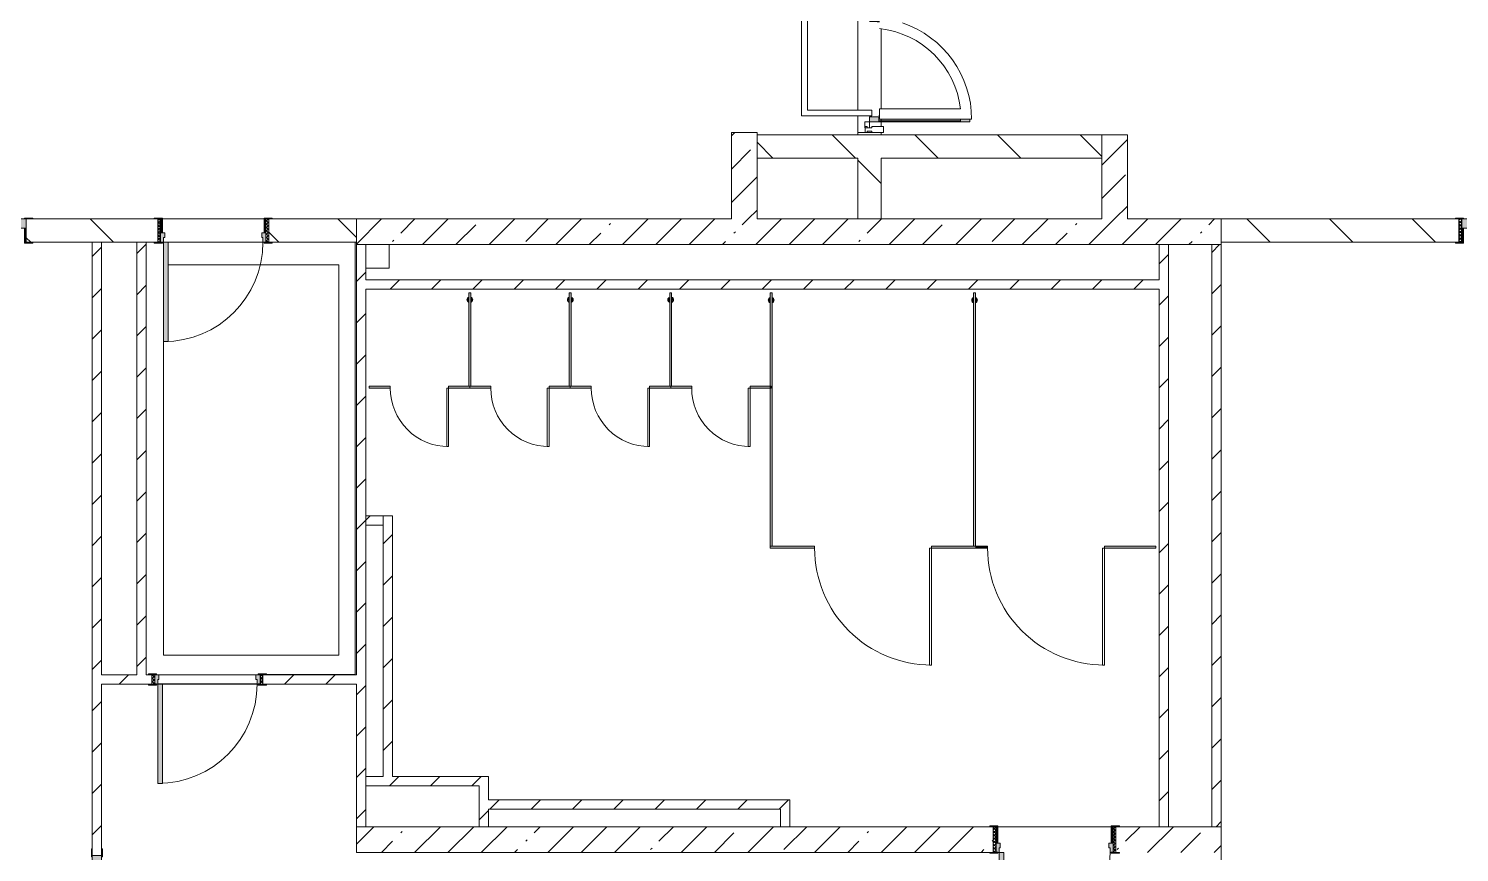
# Model space of a CAD drawing. Header units: millimetres. Extents: x 35143 to 244272, y -8553 to 29000.
# Drawn here: x 208667 to 220911, y 5180 to 12229 of the extents above; entities that cross this region are included whole.
import ezdxf

# ---------------------------------------------------------------- set-up
doc = ezdxf.new("R2010")
doc.units = ezdxf.units.MM
for name, color, linetype, lineweight in [('A-DETL-2', 7, 'Continuous', 5), ('A-DOOR-7', 7, 'Continuous', 5), ('A-GENM-2', 7, 'Continuous', 5), ('A-GLAZ-CWMG-1', 7, 'Continuous', 5), ('A-WALL', 7, 'Continuous', 9), ('I-WALL-5', 7, 'Continuous', 5)]:
    doc.layers.add(name, color=color, linetype=linetype, lineweight=lineweight)
for name, color, linetype, lineweight, true_color in [('A-DETL-GENF-7', 7, 'Continuous', 5, 0xe2e2e2), ('A-DETL-GENF-8', 7, 'Continuous', 5, 0xaaaaaa), ('A-DOOR-3', 7, 'Continuous', 5, 0xaaaaaa), ('A-DOOR-4', 7, 'Continuous', 5, 0xe2e2e2), ('A-DOOR-FRAM-3', 7, 'Continuous', 5, 0xe2e2e2), ('A-DOOR-FRAM-4', 7, 'Continuous', 5, 0xaaaaaa), ('A-FLOR-2', 7, 'Continuous', 5, 0xaaaaaa), ('A-GENM-3', 7, 'Continuous', 5, 0xe2ddcd)]:
    doc.layers.add(name, color=color, linetype=linetype, lineweight=lineweight, true_color=true_color)
pattern_1 = [(45, (117261.88, 0), (-176.7767, 176.7767), [])]
pattern_2 = [(45, (117261.88, 0), (-285.1231, 285.1231), []), (45, (117547, 0), (-285.1231, 285.1231), [504.031, -100.806, 16.764, -84.042])]
pattern_3 = [(135, (117261.9, 0), (-353.5534, -353.5534), [])]

# ---------------------------------------------------------------- blocks, each defined once
blk = doc.blocks.new('110_Дверь_СКБ_1Ст_Внутренняя1 - Д-7а_л__950x2100h_Туалет-V133-2_1_2_птичка')
at = {"layer": 'A-DOOR-3'}
h = blk.add_hatch(dxfattribs=at)
h.set_pattern_fill('FP_128', color=256, style=0, pattern_type=2)
h.set_pattern_definition([(135, (1776.41, 174.685), (-14.14214, -14.14214), []), (225, (1776.41, 174.685), (14.14214, -14.14214), [])])
h.paths.add_polyline_path([(537.5, 110), (512.5, 110), (512.5, -110), (537.5, -110)])
at = {"layer": 'A-DOOR-4'}
h = blk.add_hatch(color=256, dxfattribs=at)
h.paths.add_polyline_path([(487.5, 110), (487.5, 70), (477.5, 70), (477.5, 30), (512.5, 30), (512.5, 110)])
h.paths.add_polyline_path([(-462.5, 110), (-487.5, 110), (-487.5, 30), (-452.5, 30), (-452.5, 70), (-462.5, 70)])
at = {"layer": 'A-DOOR-FRAM-3'}
for points in [[(447.5, 1060), (447.5, 110), (487.5, 110), (487.5, 1060)], [(-542.5, 118), (-542.5, 110), (-472.5, 110), (-472.5, 118)], [(-472.5, 30), (-487.5, 30), (-487.5, -110), (-472.5, -110)], [(567.5, 118), (497.5, 118), (497.5, 110), (567.5, 110)], [(512.5, 30), (497.5, 30), (497.5, -110), (512.5, -110)], [(-542.5, -110), (-542.5, -118), (-472.5, -118), (-472.5, -110)], [(567.5, -110), (497.5, -110), (497.5, -118), (567.5, -118)]]:
    blk.add_hatch(color=256, dxfattribs=at).paths.add_polyline_path(points)
at = {"layer": 'A-DOOR-FRAM-4'}
h = blk.add_hatch(dxfattribs=at)
h.set_pattern_fill('FP_129', color=256, style=0, pattern_type=2)
h.set_pattern_definition([(45, (-346.384, 174.685), (-14.1421, 14.1421), []), (135, (-346.384, 174.685), (-14.1421, -14.1421), [])])
h.paths.add_polyline_path([(-487.5, 110), (-512.5, 110), (-512.5, -110), (-487.5, -110)])
at = {"layer": 'A-DOOR-3'}
for p, q in [((487.5, 1060), (447.5, 1060)), ((447.5, 1060), (447.5, 110)), ((487.5, 110), (487.5, 1060)), ((447.5, 110), (487.5, 110))]:
    blk.add_line(p, q, dxfattribs=at)
blk.add_arc((487.5, 110), 950, 90, 180, dxfattribs=at)
at = {"layer": 'A-DOOR-FRAM-4'}
for p, q in [((-472.5, 118), (-542.5, 118)), ((-542.5, 118), (-542.5, 110)), ((-542.5, 110), (-472.5, 110)), ((-487.5, 110), (-512.5, 110)), ((-512.5, 110), (-512.5, -110)), ((-462.5, 110), (-487.5, 110)), ((-487.5, 110), (-487.5, 30)), ((-487.5, -110), (-487.5, 110)), ((-472.5, 110), (-487.5, 110)), ((-487.5, 110), (-487.5, 109)), ((-487.5, 109), (-472.5, 109)), ((-487.5, 30), (-452.5, 30)), ((-472.5, 30), (-487.5, 30)), ((-487.5, 30), (-487.5, -110)), ((-472.5, 110), (-472.5, 118)), ((-472.5, 109), (-472.5, 110)), ((-472.5, -110), (-472.5, 30)), ((-462.5, 70), (-462.5, 110)), ((-452.5, 70), (-462.5, 70)), ((-452.5, 30), (-452.5, 70)), ((487.5, 70), (477.5, 70)), ((477.5, 70), (477.5, 30)), ((477.5, 30), (512.5, 30)), ((487.5, 110), (487.5, 70)), ((512.5, 110), (487.5, 110)), ((567.5, 118), (497.5, 118)), ((497.5, 118), (497.5, 110)), ((512.5, 110), (497.5, 110)), ((497.5, 110), (497.5, 109)), ((497.5, 110), (567.5, 110)), ((497.5, 109), (512.5, 109)), ((512.5, 30), (497.5, 30)), ((497.5, 30), (497.5, -110)), ((512.5, 30), (512.5, 110)), ((537.5, 110), (512.5, 110)), ((512.5, 110), (512.5, -110)), ((512.5, 109), (512.5, 110)), ((512.5, -110), (512.5, 30)), ((537.5, -110), (537.5, 110)), ((567.5, 110), (567.5, 118)), ((-472.5, -110), (-542.5, -110)), ((-542.5, -110), (-542.5, -118)), ((-542.5, -118), (-472.5, -118)), ((-512.5, -110), (-487.5, -110)), ((-487.5, -110), (-472.5, -110)), ((-472.5, -118), (-472.5, -110)), ((497.5, -110), (512.5, -110)), ((567.5, -110), (497.5, -110)), ((497.5, -110), (497.5, -118)), ((497.5, -118), (567.5, -118)), ((512.5, -110), (537.5, -110)), ((567.5, -118), (567.5, -110))]:
    blk.add_line(p, q, dxfattribs=at)
blk = doc.blocks.new('110_Дверь_СКБ_2Ст - Д-5_п_ Из игровой в коридор-32215844-2_1_2_птичка')
at = {"layer": 'A-DOOR-4'}
for points in [[(-638, 40), (-588, 40), (-588, 940), (-638, 940)], [(612, 440), (612, 40), (662, 40), (662, 440)]]:
    blk.add_hatch(color=256, dxfattribs=at).paths.add_polyline_path(points)
h = blk.add_hatch(color=256, dxfattribs=at)
h.paths.add_polyline_path([(-688, 40), (-688, -40), (-628, -40), (-628, -10), (-638, -10), (-638, 40)])
h.paths.add_polyline_path([(652, -40), (712, -40), (712, 40), (662, 40), (662, -10), (652, -10)])
at = {"layer": 'A-DOOR-FRAM-3'}
for points in [[(-742, 40), (-672, 40), (-672, 48), (-742, 48)], [(698, 40), (768, 40), (768, 48), (698, 48)], [(-742, -48), (-672, -48), (-672, -40), (-742, -40)], [(698, -48), (768, -48), (768, -40), (698, -40)]]:
    blk.add_hatch(color=256, dxfattribs=at).paths.add_polyline_path(points)
at = {"layer": 'A-DOOR-3'}
for p, q in [((-638, 940), (-638, 40)), ((-588, 940), (-638, 940)), ((-588, 40), (-588, 940)), ((662, 440), (612, 440)), ((612, 440), (612, 40)), ((662, 40), (662, 440)), ((-638, 40), (-588, 40)), ((612, 40), (662, 40))]:
    blk.add_line(p, q, dxfattribs=at)
for centre, radius, start, end in [((-638, 40), 900, 0, 90), ((662, 40), 400, 90, 180)]:
    blk.add_arc(centre, radius, start, end, dxfattribs=at)
at = {"layer": 'A-DOOR-FRAM-4'}
for p, q in [((-672, 48), (-742, 48)), ((-742, 48), (-742, 40)), ((-742, 40), (-672, 40)), ((-638, 40), (-688, 40)), ((-688, 40), (-688, -40)), ((-672, 40), (-672, 48)), ((-638, -10), (-638, 40)), ((662, 40), (662, -10)), ((712, 40), (662, 40)), ((768, 48), (698, 48)), ((698, 48), (698, 40)), ((698, 40), (768, 40)), ((712, -40), (712, 40)), ((768, 40), (768, 48)), ((-672, -40), (-742, -40)), ((-742, -40), (-742, -48)), ((-742, -48), (-672, -48)), ((-688, -40), (-628, -40)), ((-672, -39), (-688, -39)), ((-688, -39), (-688, -40)), ((-688, -40), (-672, -40)), ((-672, -40), (-672, -39)), ((-672, -48), (-672, -40)), ((-628, -10), (-638, -10)), ((-628, -40), (-628, -10)), ((662, -10), (652, -10)), ((652, -10), (652, -40)), ((652, -40), (712, -40)), ((712, -39), (698, -39)), ((698, -39), (698, -40)), ((698, -40), (712, -40)), ((768, -40), (698, -40)), ((698, -40), (698, -48)), ((698, -48), (768, -48)), ((712, -40), (712, -39)), ((768, -48), (768, -40))]:
    blk.add_line(p, q, dxfattribs=at)
blk = doc.blocks.new('110_Дверь_СКБ_2Ст - Д-2а_п_ Из коридора на лестницу-32215207-2_1_2_птичка')
at = {"layer": 'A-DOOR-4'}
for points in [[(-588, 100), (-588, 1000), (-638, 1000), (-638, 100)], [(662, 100), (662, 500), (612, 500), (612, 100)], [(712, -100), (712, 20), (698, 20), (698, -100)]]:
    blk.add_hatch(color=256, dxfattribs=at).paths.add_polyline_path(points)
h = blk.add_hatch(color=256, dxfattribs=at)
h.paths.add_polyline_path([(652, 20), (712, 20), (712, 100), (662, 100), (662, 50), (652, 50)])
h.paths.add_polyline_path([(-688, 20), (-628, 20), (-628, 50), (-638, 50), (-638, 100), (-688, 100)])
at = {"layer": 'A-DOOR-FRAM-3'}
for points in [[(-672, 100), (-672, 108), (-742, 108), (-742, 100)], [(-672, -100), (-672, 20), (-688, 20), (-688, -100)], [(768, 100), (768, 108), (698, 108), (698, 100)], [(-672, -108), (-672, -100), (-742, -100), (-742, -108)], [(768, -108), (768, -100), (698, -100), (698, -108)]]:
    blk.add_hatch(color=256, dxfattribs=at).paths.add_polyline_path(points)
at = {"layer": 'A-DOOR-3'}
for p, q in [((-638, 1000), (-638, 100)), ((-588, 1000), (-638, 1000)), ((-588, 100), (-588, 1000)), ((662, 500), (612, 500)), ((612, 500), (612, 100)), ((662, 100), (662, 500)), ((-638, 100), (-588, 100)), ((612, 100), (662, 100))]:
    blk.add_line(p, q, dxfattribs=at)
for centre, radius, start, end in [((-638, 100), 900, 0, 90), ((662, 100), 400, 90, 180)]:
    blk.add_arc(centre, radius, start, end, dxfattribs=at)
at = {"layer": 'A-DOOR-FRAM-4'}
for p, q in [((-672, 108), (-742, 108)), ((-742, 108), (-742, 100)), ((-742, 100), (-672, 100)), ((-638, 100), (-688, 100)), ((-688, 100), (-688, 20)), ((-688, 20), (-628, 20)), ((-672, 20), (-688, 20)), ((-688, 20), (-688, -100)), ((-672, 100), (-672, 108)), ((-672, -100), (-672, 20)), ((-638, 50), (-638, 100)), ((-628, 50), (-638, 50)), ((-628, 20), (-628, 50)), ((662, 50), (652, 50)), ((652, 50), (652, 20)), ((652, 20), (712, 20)), ((662, 100), (662, 50)), ((712, 100), (662, 100)), ((768, 108), (698, 108)), ((698, 108), (698, 100)), ((698, 100), (768, 100)), ((712, 20), (698, 20)), ((698, 20), (698, -100)), ((712, 20), (712, 100)), ((712, -100), (712, 20)), ((768, 100), (768, 108)), ((-672, -100), (-742, -100)), ((-742, -100), (-742, -108)), ((-742, -108), (-672, -108)), ((-688, -100), (-672, -100)), ((-672, -108), (-672, -100)), ((698, -100), (712, -100)), ((768, -100), (698, -100)), ((698, -100), (698, -108)), ((698, -108), (768, -108)), ((768, -108), (768, -100))]:
    blk.add_line(p, q, dxfattribs=at)
blk = doc.blocks.new('110_Дверь_СКБ_1Ст_Внутренняя1 - Д-8 950x2100h_охрана-V136-2_1_2_птичка')
at = {"layer": 'A-DOOR-3'}
h = blk.add_hatch(dxfattribs=at)
h.set_pattern_fill('FP_100', color=256, style=0, pattern_type=2)
h.set_pattern_definition([(135, (1826.41, 164.685), (-14.14214, -14.14214), []), (225, (1826.41, 164.685), (14.14214, -14.14214), [])])
h.paths.add_polyline_path([(487.5, 100), (462.5, 100), (462.5, -100), (487.5, -100)])
at = {"layer": 'A-DOOR-4'}
h = blk.add_hatch(color=256, dxfattribs=at)
h.paths.add_polyline_path([(437.5, 100), (437.5, 60), (427.5, 60), (427.5, 20), (462.5, 20), (461.2, 100)])
h.paths.add_polyline_path([(-437.5, 100), (-437.5, 20), (-402.5, 20), (-402.5, 60), (-412.5, 60), (-412.5, 100)])
at = {"layer": 'A-DOOR-FRAM-3'}
for points in [[(397.5, 950), (397.5, 100), (437.5, 100), (437.5, 950)], [(-422.5, 108), (-492.5, 108), (-492.5, 100), (-422.5, 100)], [(-422.5, 20), (-437.5, 20), (-437.5, -100), (-422.5, -100)], [(461.2, 108), (447.5, 108), (447.5, 100), (517.5, 100), (517.5, 108)], [(461.2, 20), (447.5, 20), (447.5, -100), (462.5, -100), (462.5, 20)], [(-422.5, -100), (-492.5, -100), (-492.5, -108), (-422.5, -108)], [(517.5, -100), (447.5, -100), (447.5, -108), (517.5, -108)]]:
    blk.add_hatch(color=256, dxfattribs=at).paths.add_polyline_path(points)
at = {"layer": 'A-DOOR-FRAM-4'}
h = blk.add_hatch(dxfattribs=at)
h.set_pattern_fill('FP_101', color=256, style=0, pattern_type=2)
h.set_pattern_definition([(45, (-296.384, 164.685), (-14.1421, 14.1421), []), (135, (-296.384, 164.685), (-14.1421, -14.1421), [])])
h.paths.add_polyline_path([(-437.5, 100), (-462.5, 100), (-462.5, -100), (-437.5, -100)])
at = {"layer": 'A-DOOR-3'}
for p, q in [((437.5, 950), (397.5, 950)), ((397.5, 950), (397.5, 100)), ((437.5, 100), (437.5, 950)), ((397.5, 100), (437.5, 100))]:
    blk.add_line(p, q, dxfattribs=at)
blk.add_arc((437.5, 100), 850, 90, 180, dxfattribs=at)
at = {"layer": 'A-DOOR-FRAM-4'}
for p, q in [((-422.5, 108), (-492.5, 108)), ((-492.5, 108), (-492.5, 100)), ((-492.5, 100), (-422.5, 100)), ((-437.5, 100), (-462.5, 100)), ((-462.5, 100), (-462.5, -100)), ((-412.5, 100), (-437.5, 100)), ((-437.5, 100), (-437.5, 20)), ((-437.5, -100), (-437.5, 100)), ((-422.5, 100), (-437.5, 100)), ((-437.5, 100), (-437.5, 99)), ((-437.5, 99), (-422.5, 99)), ((-437.5, 20), (-402.5, 20)), ((-422.5, 20), (-437.5, 20)), ((-437.5, 20), (-437.5, -100)), ((-422.5, 100), (-422.5, 108)), ((-422.5, 99), (-422.5, 100)), ((-422.5, -100), (-422.5, 20)), ((-412.5, 60), (-412.5, 100)), ((-402.5, 60), (-412.5, 60)), ((-402.5, 20), (-402.5, 60)), ((437.5, 60), (427.5, 60)), ((427.5, 60), (427.5, 20)), ((427.5, 20), (462.5, 20)), ((437.5, 100), (437.5, 60)), ((462.5, 100), (437.5, 100)), ((517.5, 108), (447.5, 108)), ((447.5, 108), (447.5, 100)), ((462.5, 100), (447.5, 100)), ((447.5, 100), (447.5, 99)), ((447.5, 100), (517.5, 100)), ((447.5, 99), (462.5, 99)), ((462.5, 20), (447.5, 20)), ((447.5, 20), (447.5, -100)), ((462.5, 20), (462.5, 100)), ((487.5, 100), (462.5, 100)), ((462.5, 100), (462.5, -100)), ((462.5, 99), (462.5, 100)), ((462.5, -100), (462.5, 20)), ((487.5, -100), (487.5, 100)), ((517.5, 100), (517.5, 108)), ((-422.5, -100), (-492.5, -100)), ((-492.5, -100), (-492.5, -108)), ((-492.5, -108), (-422.5, -108)), ((-462.5, -100), (-437.5, -100)), ((-437.5, -100), (-422.5, -100)), ((-422.5, -108), (-422.5, -100)), ((447.5, -100), (462.5, -100)), ((517.5, -100), (447.5, -100)), ((447.5, -100), (447.5, -108)), ((447.5, -108), (517.5, -108)), ((462.5, -100), (487.5, -100)), ((517.5, -108), (517.5, -100))]:
    blk.add_line(p, q, dxfattribs=at)
blk = doc.blocks.new('110_Дверь_СКБ_1Ст_Внутренняя1 - Д-8 950x2100h_охрана-V137-2_1_2_птичка')
at = {"layer": 'A-DOOR-3'}
h = blk.add_hatch(dxfattribs=at)
h.set_pattern_fill('FP_132', color=256, style=0, pattern_type=2)
h.set_pattern_definition([(135, (1826.41, 104.685), (-14.14214, -14.14214), []), (225, (1826.41, 104.685), (14.14214, -14.14214), [])])
h.paths.add_polyline_path([(487, 40), (462, 40), (462, -40), (487, -40)])
at = {"layer": 'A-DOOR-4'}
h = blk.add_hatch(color=256, dxfattribs=at)
h.paths.add_polyline_path([(437, 40), (437, 0), (427, 0), (427, -40), (462, -40), (462, 40)])
h.paths.add_polyline_path([(-413, 40), (-438, 40), (-438, -40), (-403, -40), (-403, 0), (-413, 0)])
at = {"layer": 'A-DOOR-FRAM-3'}
for points in [[(437, 890), (397, 890), (397, 40), (437, 40), (437, 67)], [(-493, 48), (-493, 40), (-423, 40), (-423, 48)], [(517, 48), (447, 48), (447, 40), (517, 40)], [(-423, -40), (-493, -40), (-493, -48), (-423, -48)], [(447, -40), (447, -48), (517, -48), (517, -40)]]:
    blk.add_hatch(color=256, dxfattribs=at).paths.add_polyline_path(points)
at = {"layer": 'A-DOOR-FRAM-4'}
h = blk.add_hatch(dxfattribs=at)
h.set_pattern_fill('FP_133', color=256, style=0, pattern_type=2)
h.set_pattern_definition([(45, (-296.384, 104.685), (-14.1421, 14.1421), []), (135, (-296.384, 104.685), (-14.1421, -14.1421), [])])
h.paths.add_polyline_path([(-438, 40), (-463, 40), (-463, -40), (-438, -40)])
at = {"layer": 'A-DOOR-3'}
for p, q in [((437, 890), (397, 890)), ((397, 890), (397, 40)), ((437, 40), (437, 890)), ((397, 40), (437, 40))]:
    blk.add_line(p, q, dxfattribs=at)
blk.add_arc((437, 40), 850, 90, 180, dxfattribs=at)
at = {"layer": 'A-DOOR-FRAM-4'}
for p, q in [((-423, 48), (-493, 48)), ((-493, 48), (-493, 40)), ((-493, 40), (-423, 40)), ((-438, 40), (-463, 40)), ((-463, 40), (-463, -40)), ((-413, 40), (-438, 40)), ((-438, 40), (-438, -40)), ((-438, -40), (-438, 40)), ((-423, 40), (-438, 40)), ((-438, 40), (-438, 39)), ((-438, 39), (-423, 39)), ((-423, 40), (-423, 48)), ((-423, 39), (-423, 40)), ((-413, 0), (-413, 40)), ((-403, 0), (-413, 0)), ((-403, -40), (-403, 0)), ((437, 0), (427, 0)), ((427, 0), (427, -40)), ((437, 40), (437, 0)), ((462, 40), (437, 40)), ((517, 48), (447, 48)), ((447, 48), (447, 40)), ((462, 40), (447, 40)), ((447, 40), (447, 39)), ((447, 40), (517, 40)), ((447, 39), (462, 39)), ((462, -40), (462, 40)), ((487, 40), (462, 40)), ((462, 40), (462, -40)), ((462, 39), (462, 40)), ((487, -40), (487, 40)), ((517, 40), (517, 48)), ((-423, -40), (-493, -40)), ((-493, -40), (-493, -48)), ((-493, -48), (-423, -48)), ((-463, -40), (-438, -40)), ((-423, -39), (-438, -39)), ((-438, -39), (-438, -40)), ((-438, -40), (-403, -40)), ((-438, -40), (-423, -40)), ((-423, -40), (-423, -39)), ((-423, -48), (-423, -40)), ((427, -40), (462, -40)), ((462, -39), (447, -39)), ((447, -39), (447, -40)), ((447, -40), (462, -40)), ((517, -40), (447, -40)), ((447, -40), (447, -48)), ((447, -48), (517, -48)), ((462, -40), (462, -39)), ((462, -40), (487, -40)), ((517, -48), (517, -40))]:
    blk.add_line(p, q, dxfattribs=at)
blk = doc.blocks.new('110_Дверь_СКБ_2Ст - Д-6_л__ ДОО_Дв_1450x2100h_Дверь из раздевальной в коридор-V138-2_1_2_птичка')
at = {"layer": 'A-DOOR-3'}
h = blk.add_hatch(dxfattribs=at)
h.set_pattern_fill('FP_25', color=256, style=0, pattern_type=2)
h.set_pattern_definition([(135, (1576.41, 164.685), (-14.14214, -14.14214), []), (225, (1576.41, 164.685), (14.14214, -14.14214), [])])
h.paths.add_polyline_path([(737.5, -100), (737.5, 100), (712.5, 100), (712.5, -100)])
at = {"layer": 'A-DOOR-4'}
for points in [[(662.5, 100), (662.5, 1050), (612.5, 1050), (612.5, 100)], [(-587.5, 100), (-587.5, 450), (-637.5, 450), (-637.5, 100)]]:
    blk.add_hatch(color=256, dxfattribs=at).paths.add_polyline_path(points)
h = blk.add_hatch(color=256, dxfattribs=at)
h.paths.add_polyline_path([(652.5, 20), (712.5, 20), (712.5, 100), (662.5, 100), (662.5, 50), (652.5, 50)])
h.paths.add_polyline_path([(-687.5, 20), (-627.5, 20), (-627.5, 50), (-637.5, 50), (-637.5, 100), (-687.5, 100)])
at = {"layer": 'A-DOOR-FRAM-3'}
for points in [[(-672.5, 100), (-672.5, 108), (-742.5, 108), (-742.5, 100), (-691, 100)], [(-672.5, -100), (-672.5, 20), (-687.5, 20), (-687.5, -100)], [(767.5, 100), (767.5, 108), (697.5, 108), (697.5, 100)], [(712.5, -100), (712.5, 20), (697.5, 20), (697.5, -100)], [(-742.5, -108), (-672.5, -108), (-672.5, -100), (-742.5, -100)], [(767.5, -108), (767.5, -100), (697.5, -100), (697.5, -108)]]:
    blk.add_hatch(color=256, dxfattribs=at).paths.add_polyline_path(points)
at = {"layer": 'A-DOOR-FRAM-4'}
h = blk.add_hatch(dxfattribs=at)
h.set_pattern_fill('FP_26', color=256, style=0, pattern_type=2)
h.set_pattern_definition([(45, (-546.384, 164.685), (-14.1421, 14.1421), []), (135, (-546.384, 164.685), (-14.1421, -14.1421), [])])
h.paths.add_polyline_path([(-687.5, -100), (-691, 100), (-712.5, 100), (-712.5, -100), (-691, -100)])
at = {"layer": 'A-DOOR-3'}
for p, q in [((662.5, 1050), (612.5, 1050)), ((612.5, 1050), (612.5, 100)), ((662.5, 100), (662.5, 1050)), ((-637.5, 450), (-637.5, 100)), ((-587.5, 450), (-637.5, 450)), ((-587.5, 100), (-587.5, 450)), ((-637.5, 100), (-587.5, 100)), ((612.5, 100), (662.5, 100))]:
    blk.add_line(p, q, dxfattribs=at)
for centre, radius, start, end in [((662.5, 100), 950, 90, 180), ((-637.5, 100), 350, 360, 90)]:
    blk.add_arc(centre, radius, start, end, dxfattribs=at)
at = {"layer": 'A-DOOR-FRAM-4'}
for p, q in [((-672.5, 108), (-742.5, 108)), ((-742.5, 108), (-742.5, 100)), ((-742.5, 100), (-672.5, 100)), ((-687.5, 100), (-712.5, 100)), ((-712.5, 100), (-712.5, -100)), ((-637.5, 100), (-687.5, 100)), ((-687.5, 100), (-687.5, 20)), ((-687.5, -100), (-687.5, 100)), ((-687.5, 20), (-627.5, 20)), ((-672.5, 20), (-687.5, 20)), ((-687.5, 20), (-687.5, -100)), ((-672.5, 100), (-672.5, 108)), ((-672.5, -100), (-672.5, 20)), ((-637.5, 50), (-637.5, 100)), ((-627.5, 50), (-637.5, 50)), ((-627.5, 20), (-627.5, 50)), ((662.5, 50), (652.5, 50)), ((652.5, 50), (652.5, 20)), ((652.5, 20), (712.5, 20)), ((662.5, 100), (662.5, 50)), ((712.5, 100), (662.5, 100)), ((767.5, 108), (697.5, 108)), ((697.5, 108), (697.5, 100)), ((697.5, 100), (767.5, 100)), ((712.5, 20), (697.5, 20)), ((697.5, 20), (697.5, -100)), ((712.5, 20), (712.5, 100)), ((737.5, 100), (712.5, 100)), ((712.5, 100), (712.5, -100)), ((712.5, -100), (712.5, 20)), ((737.5, -100), (737.5, 100)), ((767.5, 100), (767.5, 108)), ((-672.5, -100), (-742.5, -100)), ((-742.5, -100), (-742.5, -108)), ((-742.5, -108), (-672.5, -108)), ((-712.5, -100), (-687.5, -100)), ((-687.5, -100), (-672.5, -100)), ((-672.5, -108), (-672.5, -100)), ((697.5, -100), (712.5, -100)), ((767.5, -100), (697.5, -100)), ((697.5, -100), (697.5, -108)), ((697.5, -108), (767.5, -108)), ((712.5, -100), (737.5, -100)), ((767.5, -108), (767.5, -100))]:
    blk.add_line(p, q, dxfattribs=at)
blk = doc.blocks.new('131_Сантехническая перегородка 7 - СП-1-V216-2_1_2_птичка')
at = {"layer": 'A-GENM-3'}
blk.add_hatch(color=256, dxfattribs=at).paths.add_polyline_path([(2166, 8), (-4, 8), (-4, -8), (2166, -8)])
at = {"layer": 'A-GENM-2'}
for p, q in [((2166, 8), (-4, 8)), ((-4, 8), (-4, -8)), ((2166, -8), (2166, 8)), ((-4, -8), (2166, -8))]:
    blk.add_line(p, q, dxfattribs=at)
at = {"layer": 'A-GENM-2', "flags": 128}
for points in [[(71, 8), (71, 9), (71, 9), (70, 9), (70, 10), (70, 10), (69, 11), (69, 11), (68, 12), (68, 12), (67, 12), (67, 13), (66, 13), (66, 13), (65, 14), (65, 14), (64, 14), (64, 14), (63, 14), (62, 15), (62, 15), (61, 15), (61, 15), (60, 15), (59, 15), (59, 15), (58, 15), (58, 15), (57, 15), (56, 15), (56, 15), (55, 15), (55, 15), (54, 14), (54, 14), (53, 14), (52, 14), (52, 13), (51, 13), (51, 13), (50, 13), (50, 12), (49, 12), (49, 11), (48, 11), (48, 11), (48, 10), (47, 10), (47, 9), (46, 9), (46, 8), (46, 8)], [(46, -8), (46, -9), (47, -9), (47, -9), (47, -10), (48, -10), (48, -11), (49, -11), (49, -12), (50, -12), (50, -12), (51, -13), (51, -13), (52, -13), (52, -14), (53, -14), (53, -14), (54, -14), (54, -14), (55, -15), (56, -15), (56, -15), (57, -15), (57, -15), (58, -15), (59, -15), (59, -15), (60, -15), (60, -15), (61, -15), (62, -15), (62, -15), (63, -15), (63, -14), (64, -14), (64, -14), (65, -14), (66, -13), (66, -13), (67, -13), (67, -13), (68, -12), (68, -12), (69, -11), (69, -11), (69, -11), (70, -10), (70, -10), (71, -9), (71, -9), (71, -8), (71, -8)]]:
    blk.add_lwpolyline(points, dxfattribs=at)
at = {"layer": 'A-GENM-2'}
for radius, start, end in [(24.6, 19.9113, 160.0887), (17.6, 45, 135), (17.6, 45, 135), (15.1, 45, 135), (24.6, 199.9113, 340.0887), (17.6, 225, 315), (17.6, 225, 315), (15.1, 225, 315)]:
    blk.add_arc((59, 0), radius, start, end, dxfattribs=at)
blk = doc.blocks.new('131_Сантехническая перегородка 6 - СП-1-V217-2_1_2_птичка')
at = {"layer": 'A-GENM-3'}
blk.add_hatch(color=256, dxfattribs=at).paths.add_polyline_path([(800, 8), (0, 8), (0, -8), (800, -8)])
at = {"layer": 'A-GENM-2'}
for p, q in [((800, 8), (0, 8)), ((0, 8), (0, -8)), ((800, -8), (800, 8)), ((0, -8), (800, -8))]:
    blk.add_line(p, q, dxfattribs=at)
at = {"layer": 'A-GENM-2', "flags": 128}
for points in [[(71, 8), (71, 9), (71, 9), (70, 9), (70, 10), (70, 10), (69, 11), (69, 11), (68, 12), (68, 12), (67, 12), (67, 13), (66, 13), (66, 13), (65, 14), (65, 14), (64, 14), (64, 14), (63, 14), (62, 15), (62, 15), (61, 15), (61, 15), (60, 15), (59, 15), (59, 15), (58, 15), (58, 15), (57, 15), (56, 15), (56, 15), (55, 15), (55, 15), (54, 14), (54, 14), (53, 14), (52, 14), (52, 13), (51, 13), (51, 13), (50, 13), (50, 12), (49, 12), (49, 11), (48, 11), (48, 11), (48, 10), (47, 10), (47, 9), (46, 9), (46, 8), (46, 8)], [(46, -8), (46, -9), (47, -9), (47, -9), (47, -10), (48, -10), (48, -11), (49, -11), (49, -12), (50, -12), (50, -12), (51, -13), (51, -13), (52, -13), (52, -14), (53, -14), (53, -14), (54, -14), (54, -14), (55, -15), (56, -15), (56, -15), (57, -15), (57, -15), (58, -15), (59, -15), (59, -15), (60, -15), (60, -15), (61, -15), (62, -15), (62, -15), (63, -15), (63, -14), (64, -14), (64, -14), (65, -14), (66, -13), (66, -13), (67, -13), (67, -13), (68, -12), (68, -12), (69, -11), (69, -11), (69, -11), (70, -10), (70, -10), (71, -9), (71, -9), (71, -8), (71, -8)]]:
    blk.add_lwpolyline(points, dxfattribs=at)
at = {"layer": 'A-GENM-2'}
for radius, start, end in [(24.6, 19.9113, 160.0887), (17.6, 45, 135), (17.6, 45, 135), (15.1, 45, 135), (24.6, 199.9113, 340.0887), (17.6, 225, 315), (17.6, 225, 315), (15.1, 225, 315)]:
    blk.add_arc((59, 0), radius, start, end, dxfattribs=at)
blk = doc.blocks.new('131_Сантехническая перегородка_Дверь МГН - СД-1-V218-2_1_2_птичка')
at = {"layer": 'A-GENM-3'}
for points in [[(-370, 8), (-370, -8), (10, -8), (10, 8)], [(1010, 8), (1010, -8), (1390, -8), (1390, 8)]]:
    blk.add_hatch(color=256, dxfattribs=at).paths.add_polyline_path(points)
at = {"layer": 'A-DOOR-7'}
for p, q in [((10, 1008), (26, 1008)), ((10, 8), (10, 1008)), ((26, 8), (26, 1008)), ((10, 8), (26, 8))]:
    blk.add_line(p, q, dxfattribs=at)
blk.add_arc((10, 8), 1000, 360, 90, dxfattribs=at)
at = {"layer": 'A-GENM-2'}
for p, q in [((10, 8), (-370, 8)), ((-370, 8), (-370, -8)), ((10, -8), (10, 8)), ((1390, 8), (1010, 8)), ((1010, 8), (1010, -8)), ((1390, -8), (1390, 8)), ((-370, -8), (10, -8)), ((1010, -8), (1390, -8))]:
    blk.add_line(p, q, dxfattribs=at)
blk = doc.blocks.new('131_Сантехническая перегородка_Дверь 5 - СД-1-V219-2_1_2_птичка')
at = {"layer": 'A-GENM-3'}
for points in [[(70, 8), (70, -8), (250, -8), (250, 8)], [(750, 8), (750, -8), (930, -8), (930, 8)]]:
    blk.add_hatch(color=256, dxfattribs=at).paths.add_polyline_path(points)
at = {"layer": 'A-DOOR-7'}
for p, q in [((266, 508), (250, 508)), ((250, 8), (250, 508)), ((266, 8), (266, 508)), ((266, 8), (250, 8))]:
    blk.add_line(p, q, dxfattribs=at)
blk.add_arc((250, 8), 500, 360, 90, dxfattribs=at)
at = {"layer": 'A-GENM-2'}
for p, q in [((250, 8), (70, 8)), ((70, 8), (70, -8)), ((250, -8), (250, 8)), ((930, 8), (750, 8)), ((750, 8), (750, -8)), ((930, -8), (930, 8)), ((70, -8), (250, -8)), ((750, -8), (930, -8))]:
    blk.add_line(p, q, dxfattribs=at)
blk = doc.blocks.new('131_Сантехническая перегородка_Дверь МГН 2 - СД-1-V220-2_1_2_птичка')
at = {"layer": 'A-GENM-3'}
for points in [[(10, 8), (-430, 8), (-430, -8), (10, -8)], [(1010, 8), (1010, -8), (1110, -8), (1110, 8)]]:
    blk.add_hatch(color=256, dxfattribs=at).paths.add_polyline_path(points)
at = {"layer": 'A-DOOR-7'}
for p, q in [((10, 1008), (26, 1008)), ((10, 8), (10, 1008)), ((26, 8), (26, 1008)), ((10, 8), (26, 8))]:
    blk.add_line(p, q, dxfattribs=at)
blk.add_arc((10, 8), 1000, 360, 90, dxfattribs=at)
at = {"layer": 'A-GENM-2'}
for p, q in [((10, 8), (-430, 8)), ((-430, 8), (-430, -8)), ((10, -8), (10, 8)), ((1110, 8), (1010, 8)), ((1010, 8), (1010, -8)), ((1110, -8), (1110, 8)), ((-430, -8), (10, -8)), ((1010, -8), (1110, -8))]:
    blk.add_line(p, q, dxfattribs=at)
blk = doc.blocks.new('Дверь_Витражная_остекление_ - ВВ-7 остекление-32349468-2_1_2_птичка')
at = {"layer": 'A-DETL-GENF-7'}
for points in [[(-860, -107), (-860, -880), (-837, -880), (-837, -107), (-815, -107), (-815, -20), (-860, -20)], [(865, -104), (878, -104), (878, -880), (910, -880), (910, -140), (900, -140), (900, -40), (910, -40), (910, -20), (865, -20)]]:
    blk.add_hatch(color=256, dxfattribs=at).paths.add_polyline_path(points)
at = {"layer": 'A-DETL-GENF-8'}
for p, q in [((-815, -20), (-860, -20)), ((-860, -880), (-860, -20)), ((-815, -20), (-860, -20)), ((-860, -20), (-860, -880)), ((-860, -100), (-815, -100)), ((-850, -800), (-850, -100)), ((-815, -107), (-815, -20)), ((-815, -107), (-815, -20)), ((-806, -107), (-806, -100)), ((865, -104), (865, -20)), ((865, -20), (865, -104)), ((900, -100), (865, -100)), ((900, -800), (900, -140)), ((910, -880), (910, -140)), ((910, -880), (910, -140)), ((-860, -800), (-837, -800)), ((910, -800), (878, -800)), ((-860, -880), (-837, -880)), ((-860, -880), (-837, -880)), ((910, -880), (878, -880)), ((878, -880), (910, -880))]:
    blk.add_line(p, q, dxfattribs=at)
at = {"layer": 'A-DOOR-3'}
for p, q in [((-910, 20), (-860, 20)), ((-910, -20), (-910, 20)), ((-860, 20), (-860, -20)), ((860, 20), (910, 20)), ((860, -20), (860, 20)), ((910, 20), (910, -20)), ((-860, -20), (-910, -20)), ((-860, -880), (-860, -20)), ((910, -20), (860, -20)), ((860, -104), (860, -39))]:
    blk.add_line(p, q, dxfattribs=at)
for centre, start, end in [((-860, -20), 354.2215, 0), ((860, -20), 180, 185.7785), ((-860, -20), 270, 271.5473)]:
    blk.add_arc(centre, 860, start, end, dxfattribs=at)
blk = doc.blocks.new('Прямоугольный импост - Импост структурный с накладкой - 160мм Темный-32310142-2_1_2_птичка')
at = {"layer": 'A-GLAZ-CWMG-1'}
for p, q in [((-50, 0), (-50, 17)), ((-50, 17), (0, 17)), ((-40, 0), (-50, 0)), ((-40, -40), (-40, 0)), ((0, 0), (-10, 0)), ((-10, 0), (-10, -40)), ((0, 17), (0, 0)), ((-50, -140), (-50, -40)), ((-50, -40), (-40, -40)), ((-10, -40), (0, -40)), ((0, -40), (0, -140)), ((0, -140), (-50, -140))]:
    blk.add_line(p, q, dxfattribs=at)

msp = doc.modelspace()

# ---------------------------------------------------------------- hatches: boundary and pattern name
at = {"layer": 'I-WALL-5'}
h = msp.add_hatch(dxfattribs=at)
h.set_pattern_fill('FP_95', color=256, style=0, pattern_type=2)
h.set_pattern_definition(pattern_2)
h.paths.add_polyline_path([(214900.9, 10600), (214900.9, 11340), (214680.9, 11340), (214680.9, 10600)])
h = msp.add_hatch(dxfattribs=at)
h.set_pattern_fill('FP_98', color=256, style=0, pattern_type=2)
h.set_pattern_definition(pattern_3)
h.paths.add_polyline_path([(217850.9, 11120), (217850.9, 11320), (214900.9, 11320), (214900.9, 11120), (216290.8, 11120)])
h = msp.add_hatch(dxfattribs=at)
h.set_pattern_fill('FP_95', color=256, style=0, pattern_type=2)
h.set_pattern_definition(pattern_2)
h.paths.add_polyline_path([(218070.9, 10600), (218070.9, 11320), (217850.9, 11320), (217850.9, 10600)])
h = msp.add_hatch(dxfattribs=at)
h.set_pattern_fill('FP_98', color=256, style=0, pattern_type=2)
h.set_pattern_definition(pattern_3)
h.paths.add_polyline_path([(215961.9, 10600), (215961.9, 11120), (215761.9, 11120), (215761.9, 10600)])
h = msp.add_hatch(dxfattribs=at)
h.set_pattern_fill('FP_98', color=256, style=0, pattern_type=2)
h.set_pattern_definition(pattern_3)
h.paths.add_polyline_path([(206871.9, 10400), (207246.9, 10400), (207246.9, 10600), (206871.9, 10600)])
h.paths.add_polyline_path([(211471.9, 10400), (211471.9, 10600), (210721.9, 10600), (210725.7, 10400), (210751.9, 10400)])
h.paths.add_polyline_path([(209741.9, 10400), (209771.9, 10400), (209771.9, 10600), (208646.9, 10600), (208646.9, 10400), (209671.9, 10400)])
h = msp.add_hatch(dxfattribs=at)
h.set_pattern_fill('FP_95', color=256, style=0, pattern_type=2)
h.set_pattern_definition(pattern_2)
h.paths.add_polyline_path([(218871.9, 10380), (218871.9, 10600), (211471.9, 10600), (211471.9, 10380), (218145.9, 10380)])
h = msp.add_hatch(dxfattribs=at)
h.set_pattern_fill('FP_98', color=256, style=0, pattern_type=2)
h.set_pattern_definition(pattern_3)
h.paths.add_polyline_path([(222386.9, 10400), (224391.9, 10400), (224391.9, 10600), (222356.9, 10600), (222356.9, 10400)])
h.paths.add_polyline_path([(220000.9, 10400), (220906.9, 10400), (220906.9, 10600), (218871.9, 10600), (218871.9, 10400)])
h = msp.add_hatch(dxfattribs=at)
h.set_pattern_fill('FP_99', color=256, style=0, pattern_type=2)
h.set_pattern_definition(pattern_1)
h.paths.add_polyline_path([(209211.9, 125), (209291.9, 125), (209291.9, 3755), (209211.9, 3755), (209211.9, 230.5)])
h.paths.add_polyline_path([(209291.9, 5155), (209291.9, 10400), (209211.9, 10400), (209211.9, 5155), (209261.9, 5155)])
h = msp.add_hatch(dxfattribs=at)
h.set_pattern_fill('FP_99', color=256, style=0, pattern_type=2)
h.set_pattern_definition(pattern_1)
h.paths.add_polyline_path([(209591.9, 6700), (209671.9, 6700), (209671.9, 10400), (209591.9, 10400), (209591.9, 7750.3)])
h = msp.add_hatch(dxfattribs=at)
h.set_pattern_fill('FP_99', color=256, style=0, pattern_type=2)
h.set_pattern_definition(pattern_1)
h.paths.add_polyline_path([(211551.9, 5400), (211551.9, 10380), (211471.9, 10380), (211471.9, 5400)])
h = msp.add_hatch(dxfattribs=at)
h.set_pattern_fill('FP_99', color=256, style=0, pattern_type=2)
h.set_pattern_definition(pattern_1)
h.paths.add_polyline_path([(218341.9, 5400), (218421.9, 5400), (218421.9, 10380), (218341.9, 10380), (218341.9, 6593.4)])
h = msp.add_hatch(dxfattribs=at)
h.set_pattern_fill('FP_99', color=256, style=0, pattern_type=2)
h.set_pattern_definition(pattern_1)
h.paths.add_polyline_path([(218871.9, 5400), (218871.9, 10380), (218791.9, 10380), (218791.9, 5400)])
h = msp.add_hatch(dxfattribs=at)
h.set_pattern_fill('FP_99', color=256, style=0, pattern_type=2)
h.set_pattern_definition(pattern_1)
h.paths.add_polyline_path([(218341.9, 10000), (218341.9, 10080), (211551.9, 10080), (211551.9, 10000), (218145.9, 10000)])
h = msp.add_hatch(dxfattribs=at)
h.set_pattern_fill('FP_99', color=256, style=0, pattern_type=2)
h.set_pattern_definition(pattern_1)
h.paths.add_polyline_path([(211701.9, 7980), (211701.9, 8060), (211551.9, 8060), (211551.9, 7980)])
h = msp.add_hatch(dxfattribs=at)
h.set_pattern_fill('FP_99', color=256, style=0, pattern_type=2)
h.set_pattern_definition(pattern_1)
h.paths.add_polyline_path([(211701.9, 7980), (211781.9, 7980), (211781.9, 8060), (211551.9, 8060), (211551.9, 7980)])
h = msp.add_hatch(dxfattribs=at)
h.set_pattern_fill('FP_99', color=256, style=0, pattern_type=2)
h.set_pattern_definition(pattern_1)
h.paths.add_polyline_path([(211781.9, 5830), (211781.9, 7980), (211701.9, 7980), (211701.9, 5830)])
h = msp.add_hatch(dxfattribs=at)
h.set_pattern_fill('FP_99', color=256, style=0, pattern_type=2)
h.set_pattern_definition(pattern_1)
h.paths.add_polyline_path([(210725.7, 6620), (211471.9, 6620), (211471.9, 6700), (210671.9, 6700), (210671.9, 6620), (210701.9, 6620)])
h.paths.add_polyline_path([(209291.9, 6620), (209721.9, 6620), (209721.9, 6700), (209291.9, 6700)])
h = msp.add_hatch(dxfattribs=at)
h.set_pattern_fill('FP_99', color=256, style=0, pattern_type=2)
h.set_pattern_definition(pattern_1)
h.paths.add_polyline_path([(212521.9, 5750), (212521.9, 5830), (211551.9, 5830), (211551.9, 5750)])
h = msp.add_hatch(dxfattribs=at)
h.set_pattern_fill('FP_99', color=256, style=0, pattern_type=2)
h.set_pattern_definition(pattern_1)
h.paths.add_polyline_path([(212521.9, 5400), (212601.9, 5400), (212601.9, 5830), (212521.9, 5830), (212521.9, 5750)])
h = msp.add_hatch(dxfattribs=at)
h.set_pattern_fill('FP_99', color=256, style=0, pattern_type=2)
h.set_pattern_definition(pattern_1)
h.paths.add_polyline_path([(215101.9, 5550), (215101.9, 5630), (212601.9, 5630), (212601.9, 5550), (214435.8, 5550)])
h = msp.add_hatch(dxfattribs=at)
h.set_pattern_fill('FP_99', color=256, style=0, pattern_type=2)
h.set_pattern_definition(pattern_1)
h.paths.add_polyline_path([(215181.9, 5400), (215181.9, 5630), (215101.9, 5630), (215101.9, 5400)])
h = msp.add_hatch(dxfattribs=at)
h.set_pattern_fill('FP_95', color=256, style=0, pattern_type=2)
h.set_pattern_definition(pattern_2)
h.paths.add_polyline_path([(218871.9, 5180), (218871.9, 5400), (217971.9, 5400), (217971.9, 5180), (218831.9, 5180)])
h.paths.add_polyline_path([(214435.8, 5180), (216921.9, 5180), (216921.9, 5400), (211471.9, 5400), (211471.9, 5180)])

# ---------------------------------------------------------------- linework, layer by layer
at = {"layer": 'A-DETL-2'}
for p, q in [((209861.9, 10207.5), (211321.9, 10207.5)), ((211321.9, 10207.5), (211321.9, 6867.5)), ((209821.9, 6867.5), (209821.9, 9550)), ((211321.9, 6867.5), (209821.9, 6867.5))]:
    msp.add_line(p, q, dxfattribs=at)
at = {"layer": 'A-FLOR-2'}
for p, q in [((215281.9, 13150), (215281.9, 11481.2)), ((215331.9, 11531.2), (215331.9, 13100)), ((215881.9, 11531.2), (215331.9, 11531.2)), ((215881.9, 11481.2), (215881.9, 11531.2)), ((216641.6, 11542.2), (215949.7, 11542.2)), ((215949.7, 11542.2), (215949.7, 11452.8)), ((215281.9, 11481.2), (215881.9, 11481.2)), ((215949.7, 11452.8), (216736.7, 11452.8)), ((210671.9, 10401.4), (209821.9, 10401.4)), ((209821.9, 10401), (210671.9, 10401)), ((211461.9, 6701.4), (211461.9, 10400)), ((211751.9, 10380), (211751.9, 10180)), ((211751.9, 10180), (211551.9, 10180)), ((209771.9, 6621.4), (210621.9, 6621.4)), ((210701.9, 6701.4), (211461.9, 6701.4))]:
    msp.add_line(p, q, dxfattribs=at)
for radius, start, end in [(870, 0, 71.40745), (780, 6.57701, 84.00325)]:
    msp.add_arc((215866.7, 11452.8), radius, start, end, dxfattribs=at)
at = {"layer": 'A-WALL'}
for p, q in [((215761.9, 10600), (215961.9, 10600)), ((209291.9, 10400), (209211.9, 10400)), ((209671.9, 10400), (209591.9, 10400)), ((211551.9, 10380), (211471.9, 10380)), ((211471.9, 5400), (211551.9, 5400)), ((218341.9, 5400), (218421.9, 5400)), ((218791.9, 5400), (218871.9, 5400))]:
    msp.add_line(p, q, dxfattribs=at)
at = {"layer": 'I-WALL-5'}
for p, q in [((215761.9, 11531.2), (215761.9, 13100)), ((215961.9, 12226.3), (215961.9, 11542.2)), ((215761.9, 11320), (215761.9, 11481.2)), ((215961.9, 11452.8), (215961.9, 11390)), ((214680.9, 11340), (214680.9, 10600)), ((214900.9, 11340), (214680.9, 11340)), ((214900.9, 10600), (214900.9, 11340)), ((217850.9, 11320), (214900.9, 11320)), ((215961.9, 11340), (215761.9, 11340)), ((215961.9, 11320), (215961.9, 11340)), ((217850.9, 11320), (217850.9, 10600)), ((218070.9, 11320), (217850.9, 11320)), ((218070.9, 10600), (218070.9, 11320)), ((214900.9, 11120), (215761.9, 11120)), ((215761.9, 11120), (215761.9, 10600)), ((215961.9, 10600), (215961.9, 11120)), ((215961.9, 11120), (217850.9, 11120)), ((209741.9, 10600), (208701.9, 10600)), ((209811.9, 10600), (210681.9, 10600)), ((214680.9, 10600), (210751.9, 10600)), ((211471.9, 6700), (211471.9, 10600)), ((215761.9, 10600), (214900.9, 10600)), ((217850.9, 10600), (215961.9, 10600)), ((220876.9, 10600), (218070.9, 10600)), ((218871.9, 10600), (218871.9, 2970)), ((208701.9, 10400), (209211.9, 10400)), ((209211.9, 10400), (209211.9, 5210)), ((209291.9, 6700), (209291.9, 10400)), ((209291.9, 10400), (209591.9, 10400)), ((209591.9, 10400), (209591.9, 6700)), ((209671.9, 6700), (209671.9, 10400)), ((209671.9, 10400), (209741.9, 10400)), ((210671.9, 10400), (209861.9, 10400)), ((210751.9, 10400), (211471.9, 10400)), ((211551.9, 10080), (211551.9, 10380)), ((211551.9, 10380), (218871.9, 10380)), ((218341.9, 10380), (218341.9, 10080)), ((218421.9, 5400), (218421.9, 10380)), ((218791.9, 10380), (218791.9, 5400)), ((218871.9, 10400), (220876.9, 10400)), ((218341.9, 10080), (211551.9, 10080)), ((211551.9, 5400), (211551.9, 10000)), ((211551.9, 10000), (218341.9, 10000)), ((218341.9, 10000), (218341.9, 5400)), ((211781.9, 8060), (211551.9, 8060)), ((211551.9, 7980), (211701.9, 7980)), ((211701.9, 8060), (211701.9, 5830)), ((211781.9, 5830), (211781.9, 8060)), ((209591.9, 6700), (209291.9, 6700)), ((209291.9, 6620), (209691.9, 6620)), ((209291.9, 5210), (209291.9, 6620)), ((209691.9, 6700), (209671.9, 6700)), ((209781.9, 6700), (210611.9, 6700)), ((210621.9, 6620), (209811.9, 6620)), ((211471.9, 6700), (210701.9, 6700)), ((210701.9, 6620), (211471.9, 6620)), ((211471.9, 6620), (211471.9, 5180)), ((211701.9, 5830), (211551.9, 5830)), ((212601.9, 5830), (211781.9, 5830)), ((212601.9, 5630), (212601.9, 5830)), ((211551.9, 5750), (212521.9, 5750)), ((212521.9, 5750), (212521.9, 5400)), ((215181.9, 5630), (212601.9, 5630)), ((212601.9, 5550), (215101.9, 5550)), ((212601.9, 5400), (212601.9, 5550)), ((215101.9, 5550), (215101.9, 5400)), ((215181.9, 5400), (215181.9, 5630)), ((216891.9, 5400), (211551.9, 5400)), ((216961.9, 5400), (217931.9, 5400)), ((218341.9, 5400), (218001.9, 5400)), ((218791.9, 5400), (218421.9, 5400)), ((211471.9, 5180), (216891.9, 5180))]:
    msp.add_line(p, q, dxfattribs=at)

# ---------------------------------------------------------------- block references
at = {"layer": 'A-DOOR-3'}
for name, p, rotation in [('Дверь_Витражная_остекление_ - ВВ-7 остекление-32349468-2_1_2_птичка', (215842.9, 12290), 89.99999999999993), ('110_Дверь_СКБ_1Ст_Внутренняя1 - Д-8 950x2100h_охрана-V136-2_1_2_птичка', (210259.4, 10500), 180), ('110_Дверь_СКБ_1Ст_Внутренняя1 - Д-8 950x2100h_охрана-V137-2_1_2_птичка', (210209.4, 6660), 180), ('110_Дверь_СКБ_1Ст_Внутренняя1 - Д-7а_л__950x2100h_Туалет-V133-2_1_2_птичка', (217459.4, 5290), 180), ('110_Дверь_СКБ_2Ст - Д-5_п_ Из игровой в коридор-32215844-2_1_2_птичка', (209251.9, 4442.5), 89.99999999999991)]:
    msp.add_blockref(name, p, dxfattribs=dict(at, rotation=rotation))
for name, p in [('110_Дверь_СКБ_2Ст - Д-6_л__ ДОО_Дв_1450x2100h_Дверь из раздевальной в коридор-V138-2_1_2_птичка', (221619.4, 10500)), ('110_Дверь_СКБ_2Ст - Д-2а_п_ Из коридора на лестницу-32215207-2_1_2_птичка', (207934.4, 10500))]:
    msp.add_blockref(name, p, dxfattribs=at)
at = {"layer": 'A-GENM-2'}
for name, p, rotation in [('131_Сантехническая перегородка 6 - СП-1-V217-2_1_2_птичка', (212442.5, 9968), 270.0000000000007), ('131_Сантехническая перегородка 6 - СП-1-V217-2_1_2_птичка', (213302.1, 9968), 270.0000000000007), ('131_Сантехническая перегородка 6 - СП-1-V217-2_1_2_птичка', (214161.8, 9968), 270.0000000000007), ('131_Сантехническая перегородка 7 - СП-1-V216-2_1_2_птичка', (215021.4, 9964.9), 269.9999999999999), ('131_Сантехническая перегородка 7 - СП-1-V216-2_1_2_птичка', (216761.9, 9964.9), 269.9999999999999), ('131_Сантехническая перегородка_Дверь 5 - СД-1-V219-2_1_2_птичка', (212511.4, 9160), 180), ('131_Сантехническая перегородка_Дверь 5 - СД-1-V219-2_1_2_птичка', (213371.4, 9160), 180), ('131_Сантехническая перегородка_Дверь 5 - СД-1-V219-2_1_2_птичка', (214231.4, 9160), 180), ('131_Сантехническая перегородка_Дверь 5 - СД-1-V219-2_1_2_птичка', (215091.4, 9160), 180), ('131_Сантехническая перегородка_Дверь МГН - СД-1-V218-2_1_2_птичка', (216403.4, 7791), 180), ('131_Сантехническая перегородка_Дверь МГН 2 - СД-1-V220-2_1_2_птичка', (217883.4, 7791), 180)]:
    msp.add_blockref(name, p, dxfattribs=dict(at, rotation=rotation))
at = {"layer": 'A-GLAZ-CWMG-1', "extrusion": (0, 0, -1), "rotation": 270.0000000000001}
msp.add_blockref('Прямоугольный импост - Импост структурный с накладкой - 160мм Темный-32310142-2_1_2_птичка', (-215842.9, 11340), dxfattribs=at)

doc.saveas('drawing.dxf')
